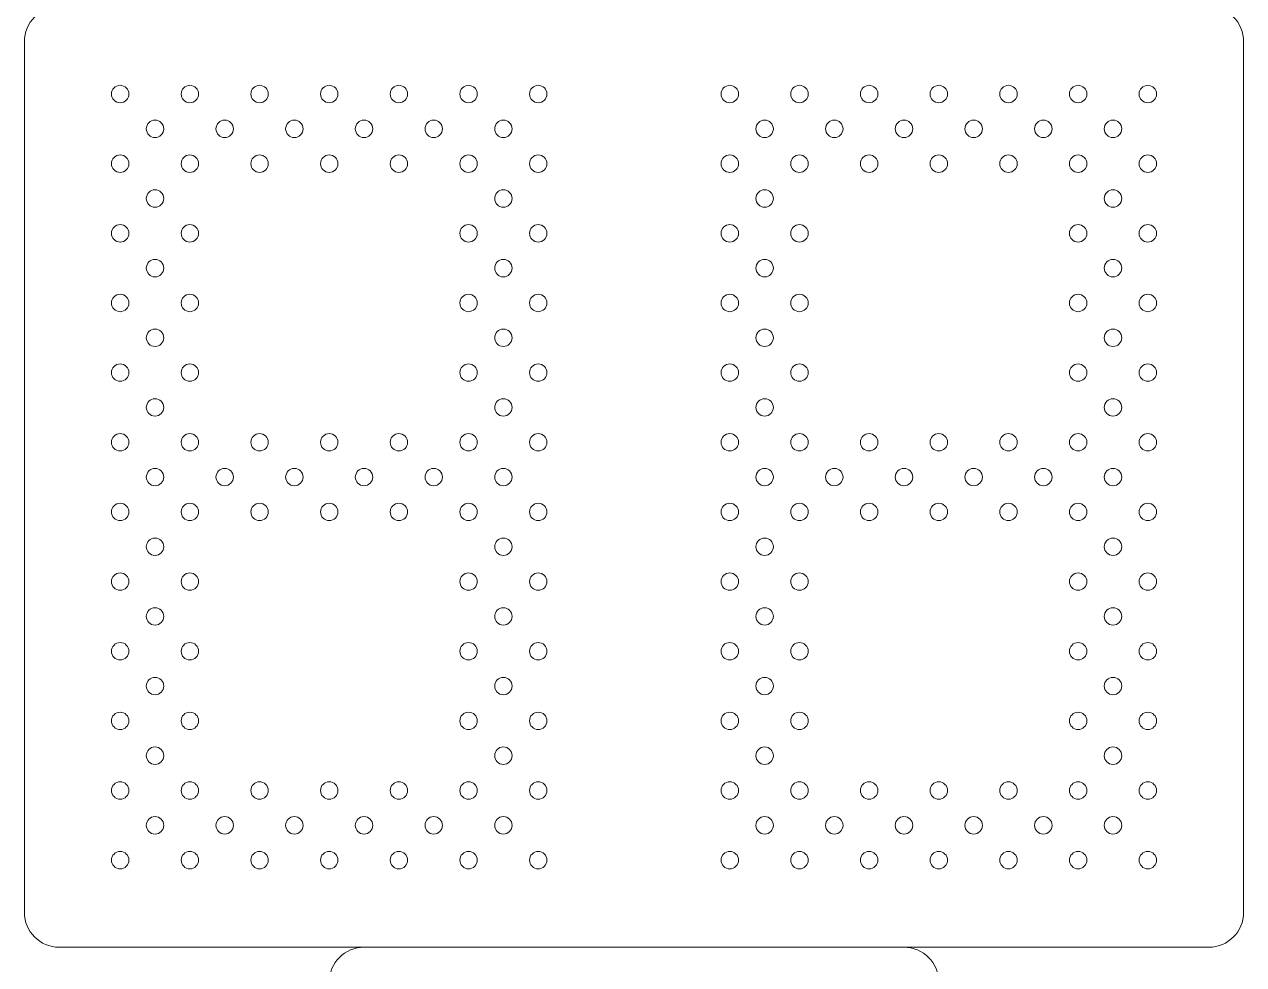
# Model space of a CAD drawing. Header units: inches. Extents: x 300 to 400, y -177 to 73.
# Drawn here: x 363.68 to 381.18, y -82.02 to -68.52 of the extents above; entities that cross this region are included whole.
import ezdxf

# ---------------------------------------------------------------- set-up
doc = ezdxf.new("R2010")
doc.units = ezdxf.units.IN
doc.header["$MEASUREMENT"] = 0
doc.layers.add('ScoreBone', color=5, linetype='Continuous')

msp = doc.modelspace()

# ---------------------------------------------------------------- linework, layer by layer
at = {"layer": 'ScoreBone', "lineweight": 5}
for points in [[(363.682, -68.768), (363.682, -68.492), (363.905, -68.268), (364.182, -68.268)], [(380.682, -68.268), (380.958, -68.268), (381.182, -68.492), (381.182, -68.768)], [(363.682, -81.268), (363.682, -81.268), (363.682, -68.768), (363.682, -68.768)], [(381.182, -68.768), (381.182, -68.768), (381.182, -81.268), (381.182, -81.268)], [(364.182, -81.768), (363.905, -81.768), (363.682, -81.543), (363.682, -81.268)], [(381.182, -81.268), (381.182, -81.543), (380.958, -81.768), (380.682, -81.768)], [(380.682, -81.768), (380.682, -81.768), (364.182, -81.768), (364.182, -81.768)], [(368.057, -82.268), (368.057, -81.992), (368.281, -81.768), (368.557, -81.768)], [(368.557, -81.768), (368.557, -81.768), (376.307, -81.768), (376.307, -81.768)], [(376.307, -81.768), (376.582, -81.768), (376.807, -81.992), (376.807, -82.268)]]:
    msp.add_open_spline(points, degree=3, dxfattribs=at)
for points in [[(365.182, -69.518), (365.182, -69.586), (365.125, -69.643), (365.057, -69.643), (364.988, -69.643), (364.932, -69.586), (364.932, -69.518), (364.932, -69.449), (364.988, -69.393), (365.057, -69.393), (365.125, -69.393), (365.182, -69.449), (365.182, -69.518)], [(366.182, -69.518), (366.182, -69.586), (366.125, -69.643), (366.057, -69.643), (365.988, -69.643), (365.932, -69.586), (365.932, -69.518), (365.932, -69.449), (365.988, -69.393), (366.057, -69.393), (366.125, -69.393), (366.182, -69.449), (366.182, -69.518)], [(367.182, -69.518), (367.182, -69.586), (367.125, -69.643), (367.057, -69.643), (366.988, -69.643), (366.932, -69.586), (366.932, -69.518), (366.932, -69.449), (366.988, -69.393), (367.057, -69.393), (367.125, -69.393), (367.182, -69.449), (367.182, -69.518)], [(368.182, -69.518), (368.182, -69.586), (368.125, -69.643), (368.057, -69.643), (367.988, -69.643), (367.932, -69.586), (367.932, -69.518), (367.932, -69.449), (367.988, -69.393), (368.057, -69.393), (368.125, -69.393), (368.182, -69.449), (368.182, -69.518)], [(369.182, -69.518), (369.182, -69.586), (369.125, -69.643), (369.057, -69.643), (368.988, -69.643), (368.932, -69.586), (368.932, -69.518), (368.932, -69.449), (368.988, -69.393), (369.057, -69.393), (369.125, -69.393), (369.182, -69.449), (369.182, -69.518)], [(370.182, -69.518), (370.182, -69.586), (370.125, -69.643), (370.057, -69.643), (369.988, -69.643), (369.932, -69.586), (369.932, -69.518), (369.932, -69.449), (369.988, -69.393), (370.057, -69.393), (370.125, -69.393), (370.182, -69.449), (370.182, -69.518)], [(371.182, -69.518), (371.182, -69.586), (371.125, -69.643), (371.057, -69.643), (370.988, -69.643), (370.932, -69.586), (370.932, -69.518), (370.932, -69.449), (370.988, -69.393), (371.057, -69.393), (371.125, -69.393), (371.182, -69.449), (371.182, -69.518)], [(373.932, -69.518), (373.932, -69.586), (373.875, -69.643), (373.807, -69.643), (373.738, -69.643), (373.682, -69.586), (373.682, -69.518), (373.682, -69.449), (373.738, -69.393), (373.807, -69.393), (373.875, -69.393), (373.932, -69.449), (373.932, -69.518)], [(374.932, -69.518), (374.932, -69.586), (374.875, -69.643), (374.807, -69.643), (374.738, -69.643), (374.682, -69.586), (374.682, -69.518), (374.682, -69.449), (374.738, -69.393), (374.807, -69.393), (374.875, -69.393), (374.932, -69.449), (374.932, -69.518)], [(375.932, -69.518), (375.932, -69.586), (375.875, -69.643), (375.807, -69.643), (375.738, -69.643), (375.682, -69.586), (375.682, -69.518), (375.682, -69.449), (375.738, -69.393), (375.807, -69.393), (375.875, -69.393), (375.932, -69.449), (375.932, -69.518)], [(376.932, -69.518), (376.932, -69.586), (376.875, -69.643), (376.807, -69.643), (376.738, -69.643), (376.682, -69.586), (376.682, -69.518), (376.682, -69.449), (376.738, -69.393), (376.807, -69.393), (376.875, -69.393), (376.932, -69.449), (376.932, -69.518)], [(377.932, -69.518), (377.932, -69.586), (377.875, -69.643), (377.807, -69.643), (377.738, -69.643), (377.682, -69.586), (377.682, -69.518), (377.682, -69.449), (377.738, -69.393), (377.807, -69.393), (377.875, -69.393), (377.932, -69.449), (377.932, -69.518)], [(378.932, -69.518), (378.932, -69.586), (378.875, -69.643), (378.807, -69.643), (378.738, -69.643), (378.682, -69.586), (378.682, -69.518), (378.682, -69.449), (378.738, -69.393), (378.807, -69.393), (378.875, -69.393), (378.932, -69.449), (378.932, -69.518)], [(379.932, -69.518), (379.932, -69.586), (379.875, -69.643), (379.807, -69.643), (379.738, -69.643), (379.682, -69.586), (379.682, -69.518), (379.682, -69.449), (379.738, -69.393), (379.807, -69.393), (379.875, -69.393), (379.932, -69.449), (379.932, -69.518)], [(365.682, -70.018), (365.682, -70.086), (365.625, -70.143), (365.557, -70.143), (365.488, -70.143), (365.432, -70.086), (365.432, -70.018), (365.432, -69.949), (365.488, -69.893), (365.557, -69.893), (365.625, -69.893), (365.682, -69.949), (365.682, -70.018)], [(366.682, -70.018), (366.682, -70.086), (366.625, -70.143), (366.557, -70.143), (366.488, -70.143), (366.432, -70.086), (366.432, -70.018), (366.432, -69.949), (366.488, -69.893), (366.557, -69.893), (366.625, -69.893), (366.682, -69.949), (366.682, -70.018)], [(367.682, -70.018), (367.682, -70.086), (367.625, -70.143), (367.557, -70.143), (367.488, -70.143), (367.432, -70.086), (367.432, -70.018), (367.432, -69.949), (367.488, -69.893), (367.557, -69.893), (367.625, -69.893), (367.682, -69.949), (367.682, -70.018)], [(368.682, -70.018), (368.682, -70.086), (368.625, -70.143), (368.557, -70.143), (368.488, -70.143), (368.432, -70.086), (368.432, -70.018), (368.432, -69.949), (368.488, -69.893), (368.557, -69.893), (368.625, -69.893), (368.682, -69.949), (368.682, -70.018)], [(369.682, -70.018), (369.682, -70.086), (369.625, -70.143), (369.557, -70.143), (369.488, -70.143), (369.432, -70.086), (369.432, -70.018), (369.432, -69.949), (369.488, -69.893), (369.557, -69.893), (369.625, -69.893), (369.682, -69.949), (369.682, -70.018)], [(370.682, -70.018), (370.682, -70.086), (370.625, -70.143), (370.557, -70.143), (370.488, -70.143), (370.432, -70.086), (370.432, -70.018), (370.432, -69.949), (370.488, -69.893), (370.557, -69.893), (370.625, -69.893), (370.682, -69.949), (370.682, -70.018)], [(374.432, -70.018), (374.432, -70.086), (374.375, -70.143), (374.307, -70.143), (374.238, -70.143), (374.182, -70.086), (374.182, -70.018), (374.182, -69.949), (374.238, -69.893), (374.307, -69.893), (374.375, -69.893), (374.432, -69.949), (374.432, -70.018)], [(375.432, -70.018), (375.432, -70.086), (375.375, -70.143), (375.307, -70.143), (375.238, -70.143), (375.182, -70.086), (375.182, -70.018), (375.182, -69.949), (375.238, -69.893), (375.307, -69.893), (375.375, -69.893), (375.432, -69.949), (375.432, -70.018)], [(376.432, -70.018), (376.432, -70.086), (376.375, -70.143), (376.307, -70.143), (376.238, -70.143), (376.182, -70.086), (376.182, -70.018), (376.182, -69.949), (376.238, -69.893), (376.307, -69.893), (376.375, -69.893), (376.432, -69.949), (376.432, -70.018)], [(377.432, -70.018), (377.432, -70.086), (377.375, -70.143), (377.307, -70.143), (377.238, -70.143), (377.182, -70.086), (377.182, -70.018), (377.182, -69.949), (377.238, -69.893), (377.307, -69.893), (377.375, -69.893), (377.432, -69.949), (377.432, -70.018)], [(378.432, -70.018), (378.432, -70.086), (378.375, -70.143), (378.307, -70.143), (378.238, -70.143), (378.182, -70.086), (378.182, -70.018), (378.182, -69.949), (378.238, -69.893), (378.307, -69.893), (378.375, -69.893), (378.432, -69.949), (378.432, -70.018)], [(379.432, -70.018), (379.432, -70.086), (379.375, -70.143), (379.307, -70.143), (379.238, -70.143), (379.182, -70.086), (379.182, -70.018), (379.182, -69.949), (379.238, -69.893), (379.307, -69.893), (379.375, -69.893), (379.432, -69.949), (379.432, -70.018)], [(365.182, -70.518), (365.182, -70.586), (365.125, -70.643), (365.057, -70.643), (364.988, -70.643), (364.932, -70.586), (364.932, -70.518), (364.932, -70.449), (364.988, -70.393), (365.057, -70.393), (365.125, -70.393), (365.182, -70.449), (365.182, -70.518)], [(366.182, -70.518), (366.182, -70.586), (366.125, -70.643), (366.057, -70.643), (365.988, -70.643), (365.932, -70.586), (365.932, -70.518), (365.932, -70.449), (365.988, -70.393), (366.057, -70.393), (366.125, -70.393), (366.182, -70.449), (366.182, -70.518)], [(367.182, -70.518), (367.182, -70.586), (367.125, -70.643), (367.057, -70.643), (366.988, -70.643), (366.932, -70.586), (366.932, -70.518), (366.932, -70.449), (366.988, -70.393), (367.057, -70.393), (367.125, -70.393), (367.182, -70.449), (367.182, -70.518)], [(368.182, -70.518), (368.182, -70.586), (368.125, -70.643), (368.057, -70.643), (367.988, -70.643), (367.932, -70.586), (367.932, -70.518), (367.932, -70.449), (367.988, -70.393), (368.057, -70.393), (368.125, -70.393), (368.182, -70.449), (368.182, -70.518)], [(369.182, -70.518), (369.182, -70.586), (369.125, -70.643), (369.057, -70.643), (368.988, -70.643), (368.932, -70.586), (368.932, -70.518), (368.932, -70.449), (368.988, -70.393), (369.057, -70.393), (369.125, -70.393), (369.182, -70.449), (369.182, -70.518)], [(370.182, -70.518), (370.182, -70.586), (370.125, -70.643), (370.057, -70.643), (369.988, -70.643), (369.932, -70.586), (369.932, -70.518), (369.932, -70.449), (369.988, -70.393), (370.057, -70.393), (370.125, -70.393), (370.182, -70.449), (370.182, -70.518)], [(371.182, -70.518), (371.182, -70.586), (371.125, -70.643), (371.057, -70.643), (370.988, -70.643), (370.932, -70.586), (370.932, -70.518), (370.932, -70.449), (370.988, -70.393), (371.057, -70.393), (371.125, -70.393), (371.182, -70.449), (371.182, -70.518)], [(373.932, -70.518), (373.932, -70.586), (373.875, -70.643), (373.807, -70.643), (373.738, -70.643), (373.682, -70.586), (373.682, -70.518), (373.682, -70.449), (373.738, -70.393), (373.807, -70.393), (373.875, -70.393), (373.932, -70.449), (373.932, -70.518)], [(374.932, -70.518), (374.932, -70.586), (374.875, -70.643), (374.807, -70.643), (374.738, -70.643), (374.682, -70.586), (374.682, -70.518), (374.682, -70.449), (374.738, -70.393), (374.807, -70.393), (374.875, -70.393), (374.932, -70.449), (374.932, -70.518)], [(375.932, -70.518), (375.932, -70.586), (375.875, -70.643), (375.807, -70.643), (375.738, -70.643), (375.682, -70.586), (375.682, -70.518), (375.682, -70.449), (375.738, -70.393), (375.807, -70.393), (375.875, -70.393), (375.932, -70.449), (375.932, -70.518)], [(376.932, -70.518), (376.932, -70.586), (376.875, -70.643), (376.807, -70.643), (376.738, -70.643), (376.682, -70.586), (376.682, -70.518), (376.682, -70.449), (376.738, -70.393), (376.807, -70.393), (376.875, -70.393), (376.932, -70.449), (376.932, -70.518)], [(377.932, -70.518), (377.932, -70.586), (377.875, -70.643), (377.807, -70.643), (377.738, -70.643), (377.682, -70.586), (377.682, -70.518), (377.682, -70.449), (377.738, -70.393), (377.807, -70.393), (377.875, -70.393), (377.932, -70.449), (377.932, -70.518)], [(378.932, -70.518), (378.932, -70.586), (378.875, -70.643), (378.807, -70.643), (378.738, -70.643), (378.682, -70.586), (378.682, -70.518), (378.682, -70.449), (378.738, -70.393), (378.807, -70.393), (378.875, -70.393), (378.932, -70.449), (378.932, -70.518)], [(379.932, -70.518), (379.932, -70.586), (379.875, -70.643), (379.807, -70.643), (379.738, -70.643), (379.682, -70.586), (379.682, -70.518), (379.682, -70.449), (379.738, -70.393), (379.807, -70.393), (379.875, -70.393), (379.932, -70.449), (379.932, -70.518)], [(365.682, -71.018), (365.682, -71.086), (365.625, -71.143), (365.557, -71.143), (365.488, -71.143), (365.432, -71.086), (365.432, -71.018), (365.432, -70.949), (365.488, -70.893), (365.557, -70.893), (365.625, -70.893), (365.682, -70.949), (365.682, -71.018)], [(370.682, -71.018), (370.682, -71.086), (370.625, -71.143), (370.557, -71.143), (370.488, -71.143), (370.432, -71.086), (370.432, -71.018), (370.432, -70.949), (370.488, -70.893), (370.557, -70.893), (370.625, -70.893), (370.682, -70.949), (370.682, -71.018)], [(374.432, -71.018), (374.432, -71.086), (374.375, -71.143), (374.307, -71.143), (374.238, -71.143), (374.182, -71.086), (374.182, -71.018), (374.182, -70.949), (374.238, -70.893), (374.307, -70.893), (374.375, -70.893), (374.432, -70.949), (374.432, -71.018)], [(379.432, -71.018), (379.432, -71.086), (379.375, -71.143), (379.307, -71.143), (379.238, -71.143), (379.182, -71.086), (379.182, -71.018), (379.182, -70.949), (379.238, -70.893), (379.307, -70.893), (379.375, -70.893), (379.432, -70.949), (379.432, -71.018)], [(365.182, -71.518), (365.182, -71.586), (365.125, -71.643), (365.057, -71.643), (364.988, -71.643), (364.932, -71.586), (364.932, -71.518), (364.932, -71.449), (364.988, -71.393), (365.057, -71.393), (365.125, -71.393), (365.182, -71.449), (365.182, -71.518)], [(366.182, -71.518), (366.182, -71.586), (366.125, -71.643), (366.057, -71.643), (365.988, -71.643), (365.932, -71.586), (365.932, -71.518), (365.932, -71.449), (365.988, -71.393), (366.057, -71.393), (366.125, -71.393), (366.182, -71.449), (366.182, -71.518)], [(370.182, -71.518), (370.182, -71.586), (370.125, -71.643), (370.057, -71.643), (369.988, -71.643), (369.932, -71.586), (369.932, -71.518), (369.932, -71.449), (369.988, -71.393), (370.057, -71.393), (370.125, -71.393), (370.182, -71.449), (370.182, -71.518)], [(371.182, -71.518), (371.182, -71.586), (371.125, -71.643), (371.057, -71.643), (370.988, -71.643), (370.932, -71.586), (370.932, -71.518), (370.932, -71.449), (370.988, -71.393), (371.057, -71.393), (371.125, -71.393), (371.182, -71.449), (371.182, -71.518)], [(373.932, -71.518), (373.932, -71.586), (373.875, -71.643), (373.807, -71.643), (373.738, -71.643), (373.682, -71.586), (373.682, -71.518), (373.682, -71.449), (373.738, -71.393), (373.807, -71.393), (373.875, -71.393), (373.932, -71.449), (373.932, -71.518)], [(374.932, -71.518), (374.932, -71.586), (374.875, -71.643), (374.807, -71.643), (374.738, -71.643), (374.682, -71.586), (374.682, -71.518), (374.682, -71.449), (374.738, -71.393), (374.807, -71.393), (374.875, -71.393), (374.932, -71.449), (374.932, -71.518)], [(378.932, -71.518), (378.932, -71.586), (378.875, -71.643), (378.807, -71.643), (378.738, -71.643), (378.682, -71.586), (378.682, -71.518), (378.682, -71.449), (378.738, -71.393), (378.807, -71.393), (378.875, -71.393), (378.932, -71.449), (378.932, -71.518)], [(379.932, -71.518), (379.932, -71.586), (379.875, -71.643), (379.807, -71.643), (379.738, -71.643), (379.682, -71.586), (379.682, -71.518), (379.682, -71.449), (379.738, -71.393), (379.807, -71.393), (379.875, -71.393), (379.932, -71.449), (379.932, -71.518)], [(365.682, -72.018), (365.682, -72.086), (365.625, -72.143), (365.557, -72.143), (365.488, -72.143), (365.432, -72.086), (365.432, -72.018), (365.432, -71.949), (365.488, -71.893), (365.557, -71.893), (365.625, -71.893), (365.682, -71.949), (365.682, -72.018)], [(370.682, -72.018), (370.682, -72.086), (370.625, -72.143), (370.557, -72.143), (370.488, -72.143), (370.432, -72.086), (370.432, -72.018), (370.432, -71.949), (370.488, -71.893), (370.557, -71.893), (370.625, -71.893), (370.682, -71.949), (370.682, -72.018)], [(374.432, -72.018), (374.432, -72.086), (374.375, -72.143), (374.307, -72.143), (374.238, -72.143), (374.182, -72.086), (374.182, -72.018), (374.182, -71.949), (374.238, -71.893), (374.307, -71.893), (374.375, -71.893), (374.432, -71.949), (374.432, -72.018)], [(379.432, -72.018), (379.432, -72.086), (379.375, -72.143), (379.307, -72.143), (379.238, -72.143), (379.182, -72.086), (379.182, -72.018), (379.182, -71.949), (379.238, -71.893), (379.307, -71.893), (379.375, -71.893), (379.432, -71.949), (379.432, -72.018)], [(365.182, -72.518), (365.182, -72.586), (365.125, -72.643), (365.057, -72.643), (364.988, -72.643), (364.932, -72.586), (364.932, -72.518), (364.932, -72.449), (364.988, -72.393), (365.057, -72.393), (365.125, -72.393), (365.182, -72.449), (365.182, -72.518)], [(366.182, -72.518), (366.182, -72.586), (366.125, -72.643), (366.057, -72.643), (365.988, -72.643), (365.932, -72.586), (365.932, -72.518), (365.932, -72.449), (365.988, -72.393), (366.057, -72.393), (366.125, -72.393), (366.182, -72.449), (366.182, -72.518)], [(370.182, -72.518), (370.182, -72.586), (370.125, -72.643), (370.057, -72.643), (369.988, -72.643), (369.932, -72.586), (369.932, -72.518), (369.932, -72.449), (369.988, -72.393), (370.057, -72.393), (370.125, -72.393), (370.182, -72.449), (370.182, -72.518)], [(371.182, -72.518), (371.182, -72.586), (371.125, -72.643), (371.057, -72.643), (370.988, -72.643), (370.932, -72.586), (370.932, -72.518), (370.932, -72.449), (370.988, -72.393), (371.057, -72.393), (371.125, -72.393), (371.182, -72.449), (371.182, -72.518)], [(373.932, -72.518), (373.932, -72.586), (373.875, -72.643), (373.807, -72.643), (373.738, -72.643), (373.682, -72.586), (373.682, -72.518), (373.682, -72.449), (373.738, -72.393), (373.807, -72.393), (373.875, -72.393), (373.932, -72.449), (373.932, -72.518)], [(374.932, -72.518), (374.932, -72.586), (374.875, -72.643), (374.807, -72.643), (374.738, -72.643), (374.682, -72.586), (374.682, -72.518), (374.682, -72.449), (374.738, -72.393), (374.807, -72.393), (374.875, -72.393), (374.932, -72.449), (374.932, -72.518)], [(378.932, -72.518), (378.932, -72.586), (378.875, -72.643), (378.807, -72.643), (378.738, -72.643), (378.682, -72.586), (378.682, -72.518), (378.682, -72.449), (378.738, -72.393), (378.807, -72.393), (378.875, -72.393), (378.932, -72.449), (378.932, -72.518)], [(379.932, -72.518), (379.932, -72.586), (379.875, -72.643), (379.807, -72.643), (379.738, -72.643), (379.682, -72.586), (379.682, -72.518), (379.682, -72.449), (379.738, -72.393), (379.807, -72.393), (379.875, -72.393), (379.932, -72.449), (379.932, -72.518)], [(365.682, -73.018), (365.682, -73.086), (365.625, -73.143), (365.557, -73.143), (365.488, -73.143), (365.432, -73.086), (365.432, -73.018), (365.432, -72.949), (365.488, -72.893), (365.557, -72.893), (365.625, -72.893), (365.682, -72.949), (365.682, -73.018)], [(370.682, -73.018), (370.682, -73.086), (370.625, -73.143), (370.557, -73.143), (370.488, -73.143), (370.432, -73.086), (370.432, -73.018), (370.432, -72.949), (370.488, -72.893), (370.557, -72.893), (370.625, -72.893), (370.682, -72.949), (370.682, -73.018)], [(374.432, -73.018), (374.432, -73.086), (374.375, -73.143), (374.307, -73.143), (374.238, -73.143), (374.182, -73.086), (374.182, -73.018), (374.182, -72.949), (374.238, -72.893), (374.307, -72.893), (374.375, -72.893), (374.432, -72.949), (374.432, -73.018)], [(379.432, -73.018), (379.432, -73.086), (379.375, -73.143), (379.307, -73.143), (379.238, -73.143), (379.182, -73.086), (379.182, -73.018), (379.182, -72.949), (379.238, -72.893), (379.307, -72.893), (379.375, -72.893), (379.432, -72.949), (379.432, -73.018)], [(365.182, -73.518), (365.182, -73.586), (365.125, -73.643), (365.057, -73.643), (364.988, -73.643), (364.932, -73.586), (364.932, -73.518), (364.932, -73.449), (364.988, -73.393), (365.057, -73.393), (365.125, -73.393), (365.182, -73.449), (365.182, -73.518)], [(366.182, -73.518), (366.182, -73.586), (366.125, -73.643), (366.057, -73.643), (365.988, -73.643), (365.932, -73.586), (365.932, -73.518), (365.932, -73.449), (365.988, -73.393), (366.057, -73.393), (366.125, -73.393), (366.182, -73.449), (366.182, -73.518)], [(370.182, -73.518), (370.182, -73.586), (370.125, -73.643), (370.057, -73.643), (369.988, -73.643), (369.932, -73.586), (369.932, -73.518), (369.932, -73.449), (369.988, -73.393), (370.057, -73.393), (370.125, -73.393), (370.182, -73.449), (370.182, -73.518)], [(371.182, -73.518), (371.182, -73.586), (371.125, -73.643), (371.057, -73.643), (370.988, -73.643), (370.932, -73.586), (370.932, -73.518), (370.932, -73.449), (370.988, -73.393), (371.057, -73.393), (371.125, -73.393), (371.182, -73.449), (371.182, -73.518)], [(373.932, -73.518), (373.932, -73.586), (373.875, -73.643), (373.807, -73.643), (373.738, -73.643), (373.682, -73.586), (373.682, -73.518), (373.682, -73.449), (373.738, -73.393), (373.807, -73.393), (373.875, -73.393), (373.932, -73.449), (373.932, -73.518)], [(374.932, -73.518), (374.932, -73.586), (374.875, -73.643), (374.807, -73.643), (374.738, -73.643), (374.682, -73.586), (374.682, -73.518), (374.682, -73.449), (374.738, -73.393), (374.807, -73.393), (374.875, -73.393), (374.932, -73.449), (374.932, -73.518)], [(378.932, -73.518), (378.932, -73.586), (378.875, -73.643), (378.807, -73.643), (378.738, -73.643), (378.682, -73.586), (378.682, -73.518), (378.682, -73.449), (378.738, -73.393), (378.807, -73.393), (378.875, -73.393), (378.932, -73.449), (378.932, -73.518)], [(379.932, -73.518), (379.932, -73.586), (379.875, -73.643), (379.807, -73.643), (379.738, -73.643), (379.682, -73.586), (379.682, -73.518), (379.682, -73.449), (379.738, -73.393), (379.807, -73.393), (379.875, -73.393), (379.932, -73.449), (379.932, -73.518)], [(365.682, -74.018), (365.682, -74.086), (365.625, -74.143), (365.557, -74.143), (365.488, -74.143), (365.432, -74.086), (365.432, -74.018), (365.432, -73.949), (365.488, -73.893), (365.557, -73.893), (365.625, -73.893), (365.682, -73.949), (365.682, -74.018)], [(370.682, -74.018), (370.682, -74.086), (370.625, -74.143), (370.557, -74.143), (370.488, -74.143), (370.432, -74.086), (370.432, -74.018), (370.432, -73.949), (370.488, -73.893), (370.557, -73.893), (370.625, -73.893), (370.682, -73.949), (370.682, -74.018)], [(374.432, -74.018), (374.432, -74.086), (374.375, -74.143), (374.307, -74.143), (374.238, -74.143), (374.182, -74.086), (374.182, -74.018), (374.182, -73.949), (374.238, -73.893), (374.307, -73.893), (374.375, -73.893), (374.432, -73.949), (374.432, -74.018)], [(379.432, -74.018), (379.432, -74.086), (379.375, -74.143), (379.307, -74.143), (379.238, -74.143), (379.182, -74.086), (379.182, -74.018), (379.182, -73.949), (379.238, -73.893), (379.307, -73.893), (379.375, -73.893), (379.432, -73.949), (379.432, -74.018)], [(365.182, -74.518), (365.182, -74.586), (365.125, -74.643), (365.057, -74.643), (364.988, -74.643), (364.932, -74.586), (364.932, -74.518), (364.932, -74.449), (364.988, -74.393), (365.057, -74.393), (365.125, -74.393), (365.182, -74.449), (365.182, -74.518)], [(366.182, -74.518), (366.182, -74.586), (366.125, -74.643), (366.057, -74.643), (365.988, -74.643), (365.932, -74.586), (365.932, -74.518), (365.932, -74.449), (365.988, -74.393), (366.057, -74.393), (366.125, -74.393), (366.182, -74.449), (366.182, -74.518)], [(367.182, -74.518), (367.182, -74.586), (367.125, -74.643), (367.057, -74.643), (366.988, -74.643), (366.932, -74.586), (366.932, -74.518), (366.932, -74.449), (366.988, -74.393), (367.057, -74.393), (367.125, -74.393), (367.182, -74.449), (367.182, -74.518)], [(368.182, -74.518), (368.182, -74.586), (368.125, -74.643), (368.057, -74.643), (367.988, -74.643), (367.932, -74.586), (367.932, -74.518), (367.932, -74.449), (367.988, -74.393), (368.057, -74.393), (368.125, -74.393), (368.182, -74.449), (368.182, -74.518)], [(369.182, -74.518), (369.182, -74.586), (369.125, -74.643), (369.057, -74.643), (368.988, -74.643), (368.932, -74.586), (368.932, -74.518), (368.932, -74.449), (368.988, -74.393), (369.057, -74.393), (369.125, -74.393), (369.182, -74.449), (369.182, -74.518)], [(370.182, -74.518), (370.182, -74.586), (370.125, -74.643), (370.057, -74.643), (369.988, -74.643), (369.932, -74.586), (369.932, -74.518), (369.932, -74.449), (369.988, -74.393), (370.057, -74.393), (370.125, -74.393), (370.182, -74.449), (370.182, -74.518)], [(371.182, -74.518), (371.182, -74.586), (371.125, -74.643), (371.057, -74.643), (370.988, -74.643), (370.932, -74.586), (370.932, -74.518), (370.932, -74.449), (370.988, -74.393), (371.057, -74.393), (371.125, -74.393), (371.182, -74.449), (371.182, -74.518)], [(373.932, -74.518), (373.932, -74.586), (373.875, -74.643), (373.807, -74.643), (373.738, -74.643), (373.682, -74.586), (373.682, -74.518), (373.682, -74.449), (373.738, -74.393), (373.807, -74.393), (373.875, -74.393), (373.932, -74.449), (373.932, -74.518)], [(374.932, -74.518), (374.932, -74.586), (374.875, -74.643), (374.807, -74.643), (374.738, -74.643), (374.682, -74.586), (374.682, -74.518), (374.682, -74.449), (374.738, -74.393), (374.807, -74.393), (374.875, -74.393), (374.932, -74.449), (374.932, -74.518)], [(375.932, -74.518), (375.932, -74.586), (375.875, -74.643), (375.807, -74.643), (375.738, -74.643), (375.682, -74.586), (375.682, -74.518), (375.682, -74.449), (375.738, -74.393), (375.807, -74.393), (375.875, -74.393), (375.932, -74.449), (375.932, -74.518)], [(376.932, -74.518), (376.932, -74.586), (376.875, -74.643), (376.807, -74.643), (376.738, -74.643), (376.682, -74.586), (376.682, -74.518), (376.682, -74.449), (376.738, -74.393), (376.807, -74.393), (376.875, -74.393), (376.932, -74.449), (376.932, -74.518)], [(377.932, -74.518), (377.932, -74.586), (377.875, -74.643), (377.807, -74.643), (377.738, -74.643), (377.682, -74.586), (377.682, -74.518), (377.682, -74.449), (377.738, -74.393), (377.807, -74.393), (377.875, -74.393), (377.932, -74.449), (377.932, -74.518)], [(378.932, -74.518), (378.932, -74.586), (378.875, -74.643), (378.807, -74.643), (378.738, -74.643), (378.682, -74.586), (378.682, -74.518), (378.682, -74.449), (378.738, -74.393), (378.807, -74.393), (378.875, -74.393), (378.932, -74.449), (378.932, -74.518)], [(379.932, -74.518), (379.932, -74.586), (379.875, -74.643), (379.807, -74.643), (379.738, -74.643), (379.682, -74.586), (379.682, -74.518), (379.682, -74.449), (379.738, -74.393), (379.807, -74.393), (379.875, -74.393), (379.932, -74.449), (379.932, -74.518)], [(365.682, -75.018), (365.682, -75.086), (365.625, -75.143), (365.557, -75.143), (365.488, -75.143), (365.432, -75.086), (365.432, -75.018), (365.432, -74.949), (365.488, -74.893), (365.557, -74.893), (365.625, -74.893), (365.682, -74.949), (365.682, -75.018)], [(366.682, -75.018), (366.682, -75.086), (366.625, -75.143), (366.557, -75.143), (366.488, -75.143), (366.432, -75.086), (366.432, -75.018), (366.432, -74.949), (366.488, -74.893), (366.557, -74.893), (366.625, -74.893), (366.682, -74.949), (366.682, -75.018)], [(367.682, -75.018), (367.682, -75.086), (367.625, -75.143), (367.557, -75.143), (367.488, -75.143), (367.432, -75.086), (367.432, -75.018), (367.432, -74.949), (367.488, -74.893), (367.557, -74.893), (367.625, -74.893), (367.682, -74.949), (367.682, -75.018)], [(368.682, -75.018), (368.682, -75.086), (368.625, -75.143), (368.557, -75.143), (368.488, -75.143), (368.432, -75.086), (368.432, -75.018), (368.432, -74.949), (368.488, -74.893), (368.557, -74.893), (368.625, -74.893), (368.682, -74.949), (368.682, -75.018)], [(369.682, -75.018), (369.682, -75.086), (369.625, -75.143), (369.557, -75.143), (369.488, -75.143), (369.432, -75.086), (369.432, -75.018), (369.432, -74.949), (369.488, -74.893), (369.557, -74.893), (369.625, -74.893), (369.682, -74.949), (369.682, -75.018)], [(370.682, -75.018), (370.682, -75.086), (370.625, -75.143), (370.557, -75.143), (370.488, -75.143), (370.432, -75.086), (370.432, -75.018), (370.432, -74.949), (370.488, -74.893), (370.557, -74.893), (370.625, -74.893), (370.682, -74.949), (370.682, -75.018)], [(374.432, -75.018), (374.432, -75.086), (374.375, -75.143), (374.307, -75.143), (374.238, -75.143), (374.182, -75.086), (374.182, -75.018), (374.182, -74.949), (374.238, -74.893), (374.307, -74.893), (374.375, -74.893), (374.432, -74.949), (374.432, -75.018)], [(375.432, -75.018), (375.432, -75.086), (375.375, -75.143), (375.307, -75.143), (375.238, -75.143), (375.182, -75.086), (375.182, -75.018), (375.182, -74.949), (375.238, -74.893), (375.307, -74.893), (375.375, -74.893), (375.432, -74.949), (375.432, -75.018)], [(376.432, -75.018), (376.432, -75.086), (376.375, -75.143), (376.307, -75.143), (376.238, -75.143), (376.182, -75.086), (376.182, -75.018), (376.182, -74.949), (376.238, -74.893), (376.307, -74.893), (376.375, -74.893), (376.432, -74.949), (376.432, -75.018)], [(377.432, -75.018), (377.432, -75.086), (377.375, -75.143), (377.307, -75.143), (377.238, -75.143), (377.182, -75.086), (377.182, -75.018), (377.182, -74.949), (377.238, -74.893), (377.307, -74.893), (377.375, -74.893), (377.432, -74.949), (377.432, -75.018)], [(378.432, -75.018), (378.432, -75.086), (378.375, -75.143), (378.307, -75.143), (378.238, -75.143), (378.182, -75.086), (378.182, -75.018), (378.182, -74.949), (378.238, -74.893), (378.307, -74.893), (378.375, -74.893), (378.432, -74.949), (378.432, -75.018)], [(379.432, -75.018), (379.432, -75.086), (379.375, -75.143), (379.307, -75.143), (379.238, -75.143), (379.182, -75.086), (379.182, -75.018), (379.182, -74.949), (379.238, -74.893), (379.307, -74.893), (379.375, -74.893), (379.432, -74.949), (379.432, -75.018)], [(365.182, -75.518), (365.182, -75.586), (365.125, -75.643), (365.057, -75.643), (364.988, -75.643), (364.932, -75.586), (364.932, -75.518), (364.932, -75.449), (364.988, -75.393), (365.057, -75.393), (365.125, -75.393), (365.182, -75.449), (365.182, -75.518)], [(366.182, -75.518), (366.182, -75.586), (366.125, -75.643), (366.057, -75.643), (365.988, -75.643), (365.932, -75.586), (365.932, -75.518), (365.932, -75.449), (365.988, -75.393), (366.057, -75.393), (366.125, -75.393), (366.182, -75.449), (366.182, -75.518)], [(367.182, -75.518), (367.182, -75.586), (367.125, -75.643), (367.057, -75.643), (366.988, -75.643), (366.932, -75.586), (366.932, -75.518), (366.932, -75.449), (366.988, -75.393), (367.057, -75.393), (367.125, -75.393), (367.182, -75.449), (367.182, -75.518)], [(368.182, -75.518), (368.182, -75.586), (368.125, -75.643), (368.057, -75.643), (367.988, -75.643), (367.932, -75.586), (367.932, -75.518), (367.932, -75.449), (367.988, -75.393), (368.057, -75.393), (368.125, -75.393), (368.182, -75.449), (368.182, -75.518)], [(369.182, -75.518), (369.182, -75.586), (369.125, -75.643), (369.057, -75.643), (368.988, -75.643), (368.932, -75.586), (368.932, -75.518), (368.932, -75.449), (368.988, -75.393), (369.057, -75.393), (369.125, -75.393), (369.182, -75.449), (369.182, -75.518)], [(370.182, -75.518), (370.182, -75.586), (370.125, -75.643), (370.057, -75.643), (369.988, -75.643), (369.932, -75.586), (369.932, -75.518), (369.932, -75.449), (369.988, -75.393), (370.057, -75.393), (370.125, -75.393), (370.182, -75.449), (370.182, -75.518)], [(371.182, -75.518), (371.182, -75.586), (371.125, -75.643), (371.057, -75.643), (370.988, -75.643), (370.932, -75.586), (370.932, -75.518), (370.932, -75.449), (370.988, -75.393), (371.057, -75.393), (371.125, -75.393), (371.182, -75.449), (371.182, -75.518)], [(373.932, -75.518), (373.932, -75.586), (373.875, -75.643), (373.807, -75.643), (373.738, -75.643), (373.682, -75.586), (373.682, -75.518), (373.682, -75.449), (373.738, -75.393), (373.807, -75.393), (373.875, -75.393), (373.932, -75.449), (373.932, -75.518)], [(374.932, -75.518), (374.932, -75.586), (374.875, -75.643), (374.807, -75.643), (374.738, -75.643), (374.682, -75.586), (374.682, -75.518), (374.682, -75.449), (374.738, -75.393), (374.807, -75.393), (374.875, -75.393), (374.932, -75.449), (374.932, -75.518)], [(375.932, -75.518), (375.932, -75.586), (375.875, -75.643), (375.807, -75.643), (375.738, -75.643), (375.682, -75.586), (375.682, -75.518), (375.682, -75.449), (375.738, -75.393), (375.807, -75.393), (375.875, -75.393), (375.932, -75.449), (375.932, -75.518)], [(376.932, -75.518), (376.932, -75.586), (376.875, -75.643), (376.807, -75.643), (376.738, -75.643), (376.682, -75.586), (376.682, -75.518), (376.682, -75.449), (376.738, -75.393), (376.807, -75.393), (376.875, -75.393), (376.932, -75.449), (376.932, -75.518)], [(377.932, -75.518), (377.932, -75.586), (377.875, -75.643), (377.807, -75.643), (377.738, -75.643), (377.682, -75.586), (377.682, -75.518), (377.682, -75.449), (377.738, -75.393), (377.807, -75.393), (377.875, -75.393), (377.932, -75.449), (377.932, -75.518)], [(378.932, -75.518), (378.932, -75.586), (378.875, -75.643), (378.807, -75.643), (378.738, -75.643), (378.682, -75.586), (378.682, -75.518), (378.682, -75.449), (378.738, -75.393), (378.807, -75.393), (378.875, -75.393), (378.932, -75.449), (378.932, -75.518)], [(379.932, -75.518), (379.932, -75.586), (379.875, -75.643), (379.807, -75.643), (379.738, -75.643), (379.682, -75.586), (379.682, -75.518), (379.682, -75.449), (379.738, -75.393), (379.807, -75.393), (379.875, -75.393), (379.932, -75.449), (379.932, -75.518)], [(365.682, -76.018), (365.682, -76.086), (365.625, -76.143), (365.557, -76.143), (365.488, -76.143), (365.432, -76.086), (365.432, -76.018), (365.432, -75.949), (365.488, -75.893), (365.557, -75.893), (365.625, -75.893), (365.682, -75.949), (365.682, -76.018)], [(370.682, -76.018), (370.682, -76.086), (370.625, -76.143), (370.557, -76.143), (370.488, -76.143), (370.432, -76.086), (370.432, -76.018), (370.432, -75.949), (370.488, -75.893), (370.557, -75.893), (370.625, -75.893), (370.682, -75.949), (370.682, -76.018)], [(374.432, -76.018), (374.432, -76.086), (374.375, -76.143), (374.307, -76.143), (374.238, -76.143), (374.182, -76.086), (374.182, -76.018), (374.182, -75.949), (374.238, -75.893), (374.307, -75.893), (374.375, -75.893), (374.432, -75.949), (374.432, -76.018)], [(379.432, -76.018), (379.432, -76.086), (379.375, -76.143), (379.307, -76.143), (379.238, -76.143), (379.182, -76.086), (379.182, -76.018), (379.182, -75.949), (379.238, -75.893), (379.307, -75.893), (379.375, -75.893), (379.432, -75.949), (379.432, -76.018)], [(365.182, -76.518), (365.182, -76.586), (365.125, -76.643), (365.057, -76.643), (364.988, -76.643), (364.932, -76.586), (364.932, -76.518), (364.932, -76.449), (364.988, -76.393), (365.057, -76.393), (365.125, -76.393), (365.182, -76.449), (365.182, -76.518)], [(365.182, -76.518), (365.182, -76.586), (365.125, -76.643), (365.057, -76.643), (364.988, -76.643), (364.932, -76.586), (364.932, -76.518), (364.932, -76.449), (364.988, -76.393), (365.057, -76.393), (365.125, -76.393), (365.182, -76.449), (365.182, -76.518)], [(366.182, -76.518), (366.182, -76.586), (366.125, -76.643), (366.057, -76.643), (365.988, -76.643), (365.932, -76.586), (365.932, -76.518), (365.932, -76.449), (365.988, -76.393), (366.057, -76.393), (366.125, -76.393), (366.182, -76.449), (366.182, -76.518)], [(366.182, -76.518), (366.182, -76.586), (366.125, -76.643), (366.057, -76.643), (365.988, -76.643), (365.932, -76.586), (365.932, -76.518), (365.932, -76.449), (365.988, -76.393), (366.057, -76.393), (366.125, -76.393), (366.182, -76.449), (366.182, -76.518)], [(370.182, -76.518), (370.182, -76.586), (370.125, -76.643), (370.057, -76.643), (369.988, -76.643), (369.932, -76.586), (369.932, -76.518), (369.932, -76.449), (369.988, -76.393), (370.057, -76.393), (370.125, -76.393), (370.182, -76.449), (370.182, -76.518)], [(370.182, -76.518), (370.182, -76.586), (370.125, -76.643), (370.057, -76.643), (369.988, -76.643), (369.932, -76.586), (369.932, -76.518), (369.932, -76.449), (369.988, -76.393), (370.057, -76.393), (370.125, -76.393), (370.182, -76.449), (370.182, -76.518)], [(371.182, -76.518), (371.182, -76.586), (371.125, -76.643), (371.057, -76.643), (370.988, -76.643), (370.932, -76.586), (370.932, -76.518), (370.932, -76.449), (370.988, -76.393), (371.057, -76.393), (371.125, -76.393), (371.182, -76.449), (371.182, -76.518)], [(371.182, -76.518), (371.182, -76.586), (371.125, -76.643), (371.057, -76.643), (370.988, -76.643), (370.932, -76.586), (370.932, -76.518), (370.932, -76.449), (370.988, -76.393), (371.057, -76.393), (371.125, -76.393), (371.182, -76.449), (371.182, -76.518)], [(373.932, -76.518), (373.932, -76.586), (373.875, -76.643), (373.807, -76.643), (373.738, -76.643), (373.682, -76.586), (373.682, -76.518), (373.682, -76.449), (373.738, -76.393), (373.807, -76.393), (373.875, -76.393), (373.932, -76.449), (373.932, -76.518)], [(373.932, -76.518), (373.932, -76.586), (373.875, -76.643), (373.807, -76.643), (373.738, -76.643), (373.682, -76.586), (373.682, -76.518), (373.682, -76.449), (373.738, -76.393), (373.807, -76.393), (373.875, -76.393), (373.932, -76.449), (373.932, -76.518)], [(374.932, -76.518), (374.932, -76.586), (374.875, -76.643), (374.807, -76.643), (374.738, -76.643), (374.682, -76.586), (374.682, -76.518), (374.682, -76.449), (374.738, -76.393), (374.807, -76.393), (374.875, -76.393), (374.932, -76.449), (374.932, -76.518)], [(374.932, -76.518), (374.932, -76.586), (374.875, -76.643), (374.807, -76.643), (374.738, -76.643), (374.682, -76.586), (374.682, -76.518), (374.682, -76.449), (374.738, -76.393), (374.807, -76.393), (374.875, -76.393), (374.932, -76.449), (374.932, -76.518)], [(378.932, -76.518), (378.932, -76.586), (378.875, -76.643), (378.807, -76.643), (378.738, -76.643), (378.682, -76.586), (378.682, -76.518), (378.682, -76.449), (378.738, -76.393), (378.807, -76.393), (378.875, -76.393), (378.932, -76.449), (378.932, -76.518)], [(378.932, -76.518), (378.932, -76.586), (378.875, -76.643), (378.807, -76.643), (378.738, -76.643), (378.682, -76.586), (378.682, -76.518), (378.682, -76.449), (378.738, -76.393), (378.807, -76.393), (378.875, -76.393), (378.932, -76.449), (378.932, -76.518)], [(379.932, -76.518), (379.932, -76.586), (379.875, -76.643), (379.807, -76.643), (379.738, -76.643), (379.682, -76.586), (379.682, -76.518), (379.682, -76.449), (379.738, -76.393), (379.807, -76.393), (379.875, -76.393), (379.932, -76.449), (379.932, -76.518)], [(379.932, -76.518), (379.932, -76.586), (379.875, -76.643), (379.807, -76.643), (379.738, -76.643), (379.682, -76.586), (379.682, -76.518), (379.682, -76.449), (379.738, -76.393), (379.807, -76.393), (379.875, -76.393), (379.932, -76.449), (379.932, -76.518)], [(365.682, -77.018), (365.682, -77.086), (365.625, -77.143), (365.557, -77.143), (365.488, -77.143), (365.432, -77.086), (365.432, -77.018), (365.432, -76.949), (365.488, -76.893), (365.557, -76.893), (365.625, -76.893), (365.682, -76.949), (365.682, -77.018)], [(365.682, -77.018), (365.682, -77.086), (365.625, -77.143), (365.557, -77.143), (365.488, -77.143), (365.432, -77.086), (365.432, -77.018), (365.432, -76.949), (365.488, -76.893), (365.557, -76.893), (365.625, -76.893), (365.682, -76.949), (365.682, -77.018)], [(370.682, -77.018), (370.682, -77.086), (370.625, -77.143), (370.557, -77.143), (370.488, -77.143), (370.432, -77.086), (370.432, -77.018), (370.432, -76.949), (370.488, -76.893), (370.557, -76.893), (370.625, -76.893), (370.682, -76.949), (370.682, -77.018)], [(370.682, -77.018), (370.682, -77.086), (370.625, -77.143), (370.557, -77.143), (370.488, -77.143), (370.432, -77.086), (370.432, -77.018), (370.432, -76.949), (370.488, -76.893), (370.557, -76.893), (370.625, -76.893), (370.682, -76.949), (370.682, -77.018)], [(374.432, -77.018), (374.432, -77.086), (374.375, -77.143), (374.307, -77.143), (374.238, -77.143), (374.182, -77.086), (374.182, -77.018), (374.182, -76.949), (374.238, -76.893), (374.307, -76.893), (374.375, -76.893), (374.432, -76.949), (374.432, -77.018)], [(374.432, -77.018), (374.432, -77.086), (374.375, -77.143), (374.307, -77.143), (374.238, -77.143), (374.182, -77.086), (374.182, -77.018), (374.182, -76.949), (374.238, -76.893), (374.307, -76.893), (374.375, -76.893), (374.432, -76.949), (374.432, -77.018)], [(379.432, -77.018), (379.432, -77.086), (379.375, -77.143), (379.307, -77.143), (379.238, -77.143), (379.182, -77.086), (379.182, -77.018), (379.182, -76.949), (379.238, -76.893), (379.307, -76.893), (379.375, -76.893), (379.432, -76.949), (379.432, -77.018)], [(379.432, -77.018), (379.432, -77.086), (379.375, -77.143), (379.307, -77.143), (379.238, -77.143), (379.182, -77.086), (379.182, -77.018), (379.182, -76.949), (379.238, -76.893), (379.307, -76.893), (379.375, -76.893), (379.432, -76.949), (379.432, -77.018)], [(365.182, -77.518), (365.182, -77.586), (365.125, -77.643), (365.057, -77.643), (364.988, -77.643), (364.932, -77.586), (364.932, -77.518), (364.932, -77.449), (364.988, -77.393), (365.057, -77.393), (365.125, -77.393), (365.182, -77.449), (365.182, -77.518)], [(366.182, -77.518), (366.182, -77.586), (366.125, -77.643), (366.057, -77.643), (365.988, -77.643), (365.932, -77.586), (365.932, -77.518), (365.932, -77.449), (365.988, -77.393), (366.057, -77.393), (366.125, -77.393), (366.182, -77.449), (366.182, -77.518)], [(370.182, -77.518), (370.182, -77.586), (370.125, -77.643), (370.057, -77.643), (369.988, -77.643), (369.932, -77.586), (369.932, -77.518), (369.932, -77.449), (369.988, -77.393), (370.057, -77.393), (370.125, -77.393), (370.182, -77.449), (370.182, -77.518)], [(371.182, -77.518), (371.182, -77.586), (371.125, -77.643), (371.057, -77.643), (370.988, -77.643), (370.932, -77.586), (370.932, -77.518), (370.932, -77.449), (370.988, -77.393), (371.057, -77.393), (371.125, -77.393), (371.182, -77.449), (371.182, -77.518)], [(373.932, -77.518), (373.932, -77.586), (373.875, -77.643), (373.807, -77.643), (373.738, -77.643), (373.682, -77.586), (373.682, -77.518), (373.682, -77.449), (373.738, -77.393), (373.807, -77.393), (373.875, -77.393), (373.932, -77.449), (373.932, -77.518)], [(374.932, -77.518), (374.932, -77.586), (374.875, -77.643), (374.807, -77.643), (374.738, -77.643), (374.682, -77.586), (374.682, -77.518), (374.682, -77.449), (374.738, -77.393), (374.807, -77.393), (374.875, -77.393), (374.932, -77.449), (374.932, -77.518)], [(378.932, -77.518), (378.932, -77.586), (378.875, -77.643), (378.807, -77.643), (378.738, -77.643), (378.682, -77.586), (378.682, -77.518), (378.682, -77.449), (378.738, -77.393), (378.807, -77.393), (378.875, -77.393), (378.932, -77.449), (378.932, -77.518)], [(379.932, -77.518), (379.932, -77.586), (379.875, -77.643), (379.807, -77.643), (379.738, -77.643), (379.682, -77.586), (379.682, -77.518), (379.682, -77.449), (379.738, -77.393), (379.807, -77.393), (379.875, -77.393), (379.932, -77.449), (379.932, -77.518)], [(365.682, -78.018), (365.682, -78.086), (365.625, -78.143), (365.557, -78.143), (365.488, -78.143), (365.432, -78.086), (365.432, -78.018), (365.432, -77.949), (365.488, -77.893), (365.557, -77.893), (365.625, -77.893), (365.682, -77.949), (365.682, -78.018)], [(370.682, -78.018), (370.682, -78.086), (370.625, -78.143), (370.557, -78.143), (370.488, -78.143), (370.432, -78.086), (370.432, -78.018), (370.432, -77.949), (370.488, -77.893), (370.557, -77.893), (370.625, -77.893), (370.682, -77.949), (370.682, -78.018)], [(374.432, -78.018), (374.432, -78.086), (374.375, -78.143), (374.307, -78.143), (374.238, -78.143), (374.182, -78.086), (374.182, -78.018), (374.182, -77.949), (374.238, -77.893), (374.307, -77.893), (374.375, -77.893), (374.432, -77.949), (374.432, -78.018)], [(379.432, -78.018), (379.432, -78.086), (379.375, -78.143), (379.307, -78.143), (379.238, -78.143), (379.182, -78.086), (379.182, -78.018), (379.182, -77.949), (379.238, -77.893), (379.307, -77.893), (379.375, -77.893), (379.432, -77.949), (379.432, -78.018)], [(365.182, -78.518), (365.182, -78.586), (365.125, -78.643), (365.057, -78.643), (364.988, -78.643), (364.932, -78.586), (364.932, -78.518), (364.932, -78.449), (364.988, -78.393), (365.057, -78.393), (365.125, -78.393), (365.182, -78.449), (365.182, -78.518)], [(366.182, -78.518), (366.182, -78.586), (366.125, -78.643), (366.057, -78.643), (365.988, -78.643), (365.932, -78.586), (365.932, -78.518), (365.932, -78.449), (365.988, -78.393), (366.057, -78.393), (366.125, -78.393), (366.182, -78.449), (366.182, -78.518)], [(370.182, -78.518), (370.182, -78.586), (370.125, -78.643), (370.057, -78.643), (369.988, -78.643), (369.932, -78.586), (369.932, -78.518), (369.932, -78.449), (369.988, -78.393), (370.057, -78.393), (370.125, -78.393), (370.182, -78.449), (370.182, -78.518)], [(371.182, -78.518), (371.182, -78.586), (371.125, -78.643), (371.057, -78.643), (370.988, -78.643), (370.932, -78.586), (370.932, -78.518), (370.932, -78.449), (370.988, -78.393), (371.057, -78.393), (371.125, -78.393), (371.182, -78.449), (371.182, -78.518)], [(373.932, -78.518), (373.932, -78.586), (373.875, -78.643), (373.807, -78.643), (373.738, -78.643), (373.682, -78.586), (373.682, -78.518), (373.682, -78.449), (373.738, -78.393), (373.807, -78.393), (373.875, -78.393), (373.932, -78.449), (373.932, -78.518)], [(374.932, -78.518), (374.932, -78.586), (374.875, -78.643), (374.807, -78.643), (374.738, -78.643), (374.682, -78.586), (374.682, -78.518), (374.682, -78.449), (374.738, -78.393), (374.807, -78.393), (374.875, -78.393), (374.932, -78.449), (374.932, -78.518)], [(378.932, -78.518), (378.932, -78.586), (378.875, -78.643), (378.807, -78.643), (378.738, -78.643), (378.682, -78.586), (378.682, -78.518), (378.682, -78.449), (378.738, -78.393), (378.807, -78.393), (378.875, -78.393), (378.932, -78.449), (378.932, -78.518)], [(379.932, -78.518), (379.932, -78.586), (379.875, -78.643), (379.807, -78.643), (379.738, -78.643), (379.682, -78.586), (379.682, -78.518), (379.682, -78.449), (379.738, -78.393), (379.807, -78.393), (379.875, -78.393), (379.932, -78.449), (379.932, -78.518)], [(365.682, -79.018), (365.682, -79.086), (365.625, -79.143), (365.557, -79.143), (365.488, -79.143), (365.432, -79.086), (365.432, -79.018), (365.432, -78.949), (365.488, -78.893), (365.557, -78.893), (365.625, -78.893), (365.682, -78.949), (365.682, -79.018)], [(370.682, -79.018), (370.682, -79.086), (370.625, -79.143), (370.557, -79.143), (370.488, -79.143), (370.432, -79.086), (370.432, -79.018), (370.432, -78.949), (370.488, -78.893), (370.557, -78.893), (370.625, -78.893), (370.682, -78.949), (370.682, -79.018)], [(374.432, -79.018), (374.432, -79.086), (374.375, -79.143), (374.307, -79.143), (374.238, -79.143), (374.182, -79.086), (374.182, -79.018), (374.182, -78.949), (374.238, -78.893), (374.307, -78.893), (374.375, -78.893), (374.432, -78.949), (374.432, -79.018)], [(379.432, -79.018), (379.432, -79.086), (379.375, -79.143), (379.307, -79.143), (379.238, -79.143), (379.182, -79.086), (379.182, -79.018), (379.182, -78.949), (379.238, -78.893), (379.307, -78.893), (379.375, -78.893), (379.432, -78.949), (379.432, -79.018)], [(365.182, -79.518), (365.182, -79.586), (365.125, -79.643), (365.057, -79.643), (364.988, -79.643), (364.932, -79.586), (364.932, -79.518), (364.932, -79.449), (364.988, -79.393), (365.057, -79.393), (365.125, -79.393), (365.182, -79.449), (365.182, -79.518)], [(366.182, -79.518), (366.182, -79.586), (366.125, -79.643), (366.057, -79.643), (365.988, -79.643), (365.932, -79.586), (365.932, -79.518), (365.932, -79.449), (365.988, -79.393), (366.057, -79.393), (366.125, -79.393), (366.182, -79.449), (366.182, -79.518)], [(367.182, -79.518), (367.182, -79.586), (367.125, -79.643), (367.057, -79.643), (366.988, -79.643), (366.932, -79.586), (366.932, -79.518), (366.932, -79.449), (366.988, -79.393), (367.057, -79.393), (367.125, -79.393), (367.182, -79.449), (367.182, -79.518)], [(368.182, -79.518), (368.182, -79.586), (368.125, -79.643), (368.057, -79.643), (367.988, -79.643), (367.932, -79.586), (367.932, -79.518), (367.932, -79.449), (367.988, -79.393), (368.057, -79.393), (368.125, -79.393), (368.182, -79.449), (368.182, -79.518)], [(369.182, -79.518), (369.182, -79.586), (369.125, -79.643), (369.057, -79.643), (368.988, -79.643), (368.932, -79.586), (368.932, -79.518), (368.932, -79.449), (368.988, -79.393), (369.057, -79.393), (369.125, -79.393), (369.182, -79.449), (369.182, -79.518)], [(370.182, -79.518), (370.182, -79.586), (370.125, -79.643), (370.057, -79.643), (369.988, -79.643), (369.932, -79.586), (369.932, -79.518), (369.932, -79.449), (369.988, -79.393), (370.057, -79.393), (370.125, -79.393), (370.182, -79.449), (370.182, -79.518)], [(371.182, -79.518), (371.182, -79.586), (371.125, -79.643), (371.057, -79.643), (370.988, -79.643), (370.932, -79.586), (370.932, -79.518), (370.932, -79.449), (370.988, -79.393), (371.057, -79.393), (371.125, -79.393), (371.182, -79.449), (371.182, -79.518)], [(373.932, -79.518), (373.932, -79.586), (373.875, -79.643), (373.807, -79.643), (373.738, -79.643), (373.682, -79.586), (373.682, -79.518), (373.682, -79.449), (373.738, -79.393), (373.807, -79.393), (373.875, -79.393), (373.932, -79.449), (373.932, -79.518)], [(374.932, -79.518), (374.932, -79.586), (374.875, -79.643), (374.807, -79.643), (374.738, -79.643), (374.682, -79.586), (374.682, -79.518), (374.682, -79.449), (374.738, -79.393), (374.807, -79.393), (374.875, -79.393), (374.932, -79.449), (374.932, -79.518)], [(375.932, -79.518), (375.932, -79.586), (375.875, -79.643), (375.807, -79.643), (375.738, -79.643), (375.682, -79.586), (375.682, -79.518), (375.682, -79.449), (375.738, -79.393), (375.807, -79.393), (375.875, -79.393), (375.932, -79.449), (375.932, -79.518)], [(376.932, -79.518), (376.932, -79.586), (376.875, -79.643), (376.807, -79.643), (376.738, -79.643), (376.682, -79.586), (376.682, -79.518), (376.682, -79.449), (376.738, -79.393), (376.807, -79.393), (376.875, -79.393), (376.932, -79.449), (376.932, -79.518)], [(377.932, -79.518), (377.932, -79.586), (377.875, -79.643), (377.807, -79.643), (377.738, -79.643), (377.682, -79.586), (377.682, -79.518), (377.682, -79.449), (377.738, -79.393), (377.807, -79.393), (377.875, -79.393), (377.932, -79.449), (377.932, -79.518)], [(378.932, -79.518), (378.932, -79.586), (378.875, -79.643), (378.807, -79.643), (378.738, -79.643), (378.682, -79.586), (378.682, -79.518), (378.682, -79.449), (378.738, -79.393), (378.807, -79.393), (378.875, -79.393), (378.932, -79.449), (378.932, -79.518)], [(379.932, -79.518), (379.932, -79.586), (379.875, -79.643), (379.807, -79.643), (379.738, -79.643), (379.682, -79.586), (379.682, -79.518), (379.682, -79.449), (379.738, -79.393), (379.807, -79.393), (379.875, -79.393), (379.932, -79.449), (379.932, -79.518)], [(365.682, -80.018), (365.682, -80.086), (365.625, -80.143), (365.557, -80.143), (365.488, -80.143), (365.432, -80.086), (365.432, -80.018), (365.432, -79.949), (365.488, -79.893), (365.557, -79.893), (365.625, -79.893), (365.682, -79.949), (365.682, -80.018)], [(366.682, -80.018), (366.682, -80.086), (366.625, -80.143), (366.557, -80.143), (366.488, -80.143), (366.432, -80.086), (366.432, -80.018), (366.432, -79.949), (366.488, -79.893), (366.557, -79.893), (366.625, -79.893), (366.682, -79.949), (366.682, -80.018)], [(367.682, -80.018), (367.682, -80.086), (367.625, -80.143), (367.557, -80.143), (367.488, -80.143), (367.432, -80.086), (367.432, -80.018), (367.432, -79.949), (367.488, -79.893), (367.557, -79.893), (367.625, -79.893), (367.682, -79.949), (367.682, -80.018)], [(368.682, -80.018), (368.682, -80.086), (368.625, -80.143), (368.557, -80.143), (368.488, -80.143), (368.432, -80.086), (368.432, -80.018), (368.432, -79.949), (368.488, -79.893), (368.557, -79.893), (368.625, -79.893), (368.682, -79.949), (368.682, -80.018)], [(369.682, -80.018), (369.682, -80.086), (369.625, -80.143), (369.557, -80.143), (369.488, -80.143), (369.432, -80.086), (369.432, -80.018), (369.432, -79.949), (369.488, -79.893), (369.557, -79.893), (369.625, -79.893), (369.682, -79.949), (369.682, -80.018)], [(370.682, -80.018), (370.682, -80.086), (370.625, -80.143), (370.557, -80.143), (370.488, -80.143), (370.432, -80.086), (370.432, -80.018), (370.432, -79.949), (370.488, -79.893), (370.557, -79.893), (370.625, -79.893), (370.682, -79.949), (370.682, -80.018)], [(374.432, -80.018), (374.432, -80.086), (374.375, -80.143), (374.307, -80.143), (374.238, -80.143), (374.182, -80.086), (374.182, -80.018), (374.182, -79.949), (374.238, -79.893), (374.307, -79.893), (374.375, -79.893), (374.432, -79.949), (374.432, -80.018)], [(375.432, -80.018), (375.432, -80.086), (375.375, -80.143), (375.307, -80.143), (375.238, -80.143), (375.182, -80.086), (375.182, -80.018), (375.182, -79.949), (375.238, -79.893), (375.307, -79.893), (375.375, -79.893), (375.432, -79.949), (375.432, -80.018)], [(376.432, -80.018), (376.432, -80.086), (376.375, -80.143), (376.307, -80.143), (376.238, -80.143), (376.182, -80.086), (376.182, -80.018), (376.182, -79.949), (376.238, -79.893), (376.307, -79.893), (376.375, -79.893), (376.432, -79.949), (376.432, -80.018)], [(377.432, -80.018), (377.432, -80.086), (377.375, -80.143), (377.307, -80.143), (377.238, -80.143), (377.182, -80.086), (377.182, -80.018), (377.182, -79.949), (377.238, -79.893), (377.307, -79.893), (377.375, -79.893), (377.432, -79.949), (377.432, -80.018)], [(378.432, -80.018), (378.432, -80.086), (378.375, -80.143), (378.307, -80.143), (378.238, -80.143), (378.182, -80.086), (378.182, -80.018), (378.182, -79.949), (378.238, -79.893), (378.307, -79.893), (378.375, -79.893), (378.432, -79.949), (378.432, -80.018)], [(379.432, -80.018), (379.432, -80.086), (379.375, -80.143), (379.307, -80.143), (379.238, -80.143), (379.182, -80.086), (379.182, -80.018), (379.182, -79.949), (379.238, -79.893), (379.307, -79.893), (379.375, -79.893), (379.432, -79.949), (379.432, -80.018)], [(365.182, -80.518), (365.182, -80.586), (365.125, -80.643), (365.057, -80.643), (364.988, -80.643), (364.932, -80.586), (364.932, -80.518), (364.932, -80.449), (364.988, -80.393), (365.057, -80.393), (365.125, -80.393), (365.182, -80.449), (365.182, -80.518)], [(366.182, -80.518), (366.182, -80.586), (366.125, -80.643), (366.057, -80.643), (365.988, -80.643), (365.932, -80.586), (365.932, -80.518), (365.932, -80.449), (365.988, -80.393), (366.057, -80.393), (366.125, -80.393), (366.182, -80.449), (366.182, -80.518)], [(367.182, -80.518), (367.182, -80.586), (367.125, -80.643), (367.057, -80.643), (366.988, -80.643), (366.932, -80.586), (366.932, -80.518), (366.932, -80.449), (366.988, -80.393), (367.057, -80.393), (367.125, -80.393), (367.182, -80.449), (367.182, -80.518)], [(368.182, -80.518), (368.182, -80.586), (368.125, -80.643), (368.057, -80.643), (367.988, -80.643), (367.932, -80.586), (367.932, -80.518), (367.932, -80.449), (367.988, -80.393), (368.057, -80.393), (368.125, -80.393), (368.182, -80.449), (368.182, -80.518)], [(369.182, -80.518), (369.182, -80.586), (369.125, -80.643), (369.057, -80.643), (368.988, -80.643), (368.932, -80.586), (368.932, -80.518), (368.932, -80.449), (368.988, -80.393), (369.057, -80.393), (369.125, -80.393), (369.182, -80.449), (369.182, -80.518)], [(370.182, -80.518), (370.182, -80.586), (370.125, -80.643), (370.057, -80.643), (369.988, -80.643), (369.932, -80.586), (369.932, -80.518), (369.932, -80.449), (369.988, -80.393), (370.057, -80.393), (370.125, -80.393), (370.182, -80.449), (370.182, -80.518)], [(371.182, -80.518), (371.182, -80.586), (371.125, -80.643), (371.057, -80.643), (370.988, -80.643), (370.932, -80.586), (370.932, -80.518), (370.932, -80.449), (370.988, -80.393), (371.057, -80.393), (371.125, -80.393), (371.182, -80.449), (371.182, -80.518)], [(373.932, -80.518), (373.932, -80.586), (373.875, -80.643), (373.807, -80.643), (373.738, -80.643), (373.682, -80.586), (373.682, -80.518), (373.682, -80.449), (373.738, -80.393), (373.807, -80.393), (373.875, -80.393), (373.932, -80.449), (373.932, -80.518)], [(374.932, -80.518), (374.932, -80.586), (374.875, -80.643), (374.807, -80.643), (374.738, -80.643), (374.682, -80.586), (374.682, -80.518), (374.682, -80.449), (374.738, -80.393), (374.807, -80.393), (374.875, -80.393), (374.932, -80.449), (374.932, -80.518)], [(375.932, -80.518), (375.932, -80.586), (375.875, -80.643), (375.807, -80.643), (375.738, -80.643), (375.682, -80.586), (375.682, -80.518), (375.682, -80.449), (375.738, -80.393), (375.807, -80.393), (375.875, -80.393), (375.932, -80.449), (375.932, -80.518)], [(376.932, -80.518), (376.932, -80.586), (376.875, -80.643), (376.807, -80.643), (376.738, -80.643), (376.682, -80.586), (376.682, -80.518), (376.682, -80.449), (376.738, -80.393), (376.807, -80.393), (376.875, -80.393), (376.932, -80.449), (376.932, -80.518)], [(377.932, -80.518), (377.932, -80.586), (377.875, -80.643), (377.807, -80.643), (377.738, -80.643), (377.682, -80.586), (377.682, -80.518), (377.682, -80.449), (377.738, -80.393), (377.807, -80.393), (377.875, -80.393), (377.932, -80.449), (377.932, -80.518)], [(378.932, -80.518), (378.932, -80.586), (378.875, -80.643), (378.807, -80.643), (378.738, -80.643), (378.682, -80.586), (378.682, -80.518), (378.682, -80.449), (378.738, -80.393), (378.807, -80.393), (378.875, -80.393), (378.932, -80.449), (378.932, -80.518)], [(379.932, -80.518), (379.932, -80.586), (379.875, -80.643), (379.807, -80.643), (379.738, -80.643), (379.682, -80.586), (379.682, -80.518), (379.682, -80.449), (379.738, -80.393), (379.807, -80.393), (379.875, -80.393), (379.932, -80.449), (379.932, -80.518)]]:
    msp.add_open_spline(points, degree=3, knots=[0, 0, 0, 0, 1, 1, 1, 2, 2, 2, 3, 3, 3, 4, 4, 4, 4], dxfattribs=at)

doc.saveas('drawing.dxf')
